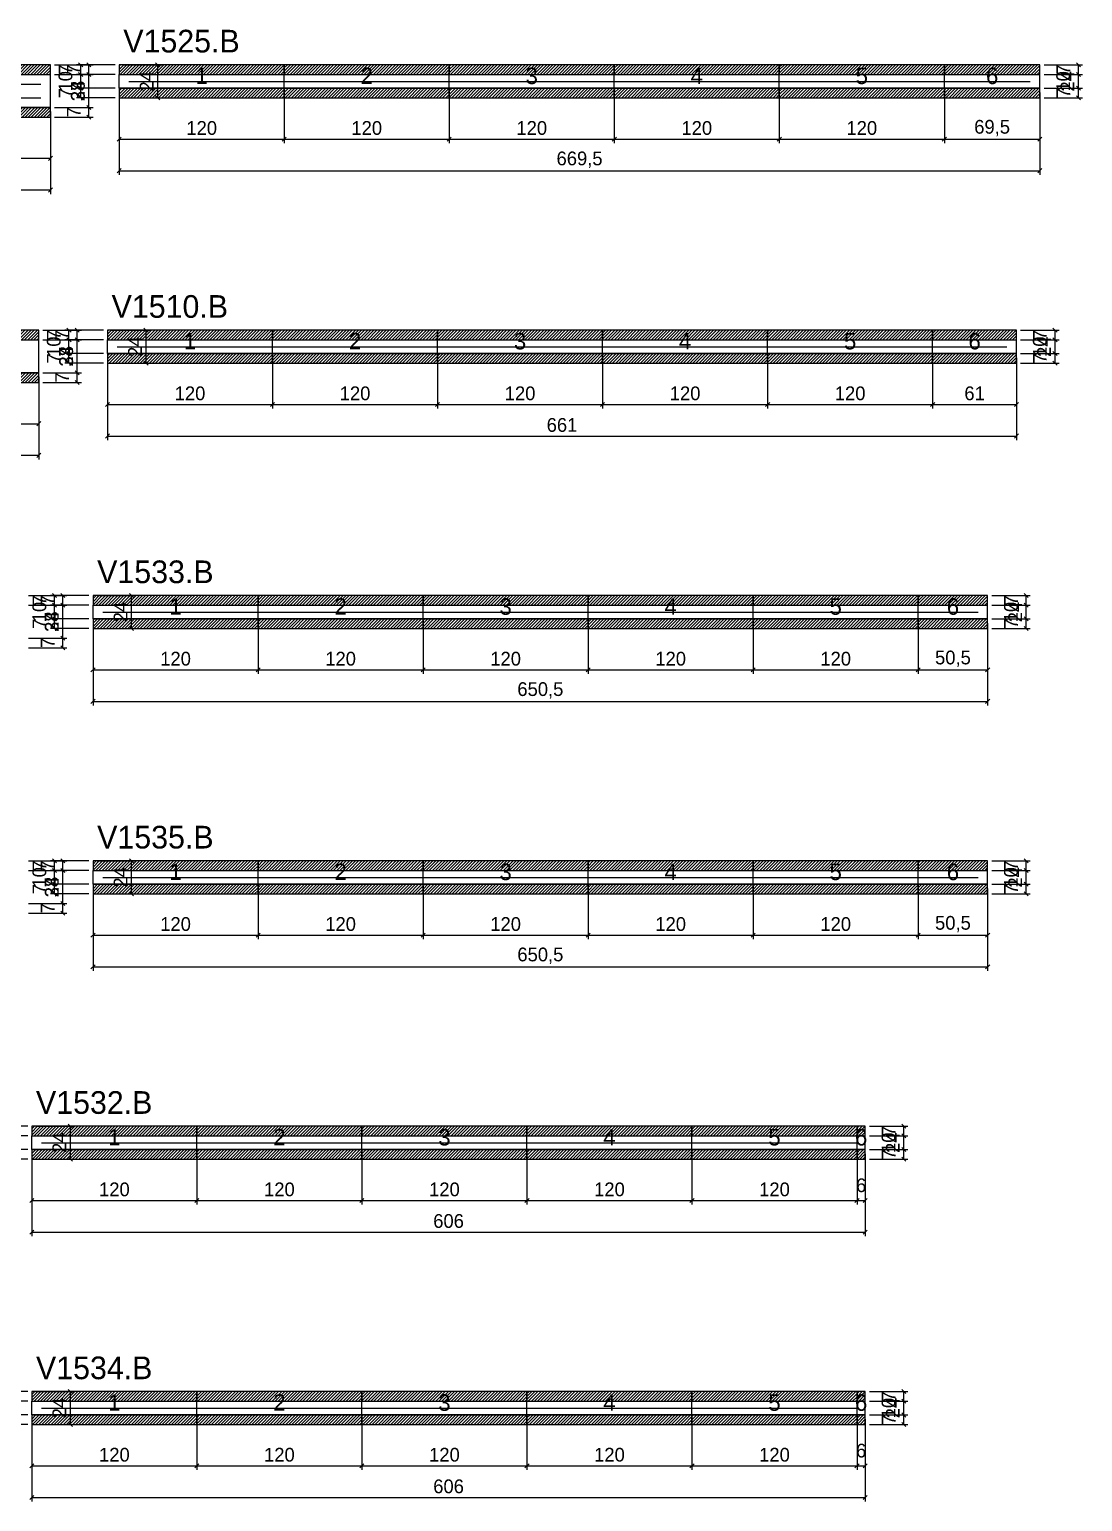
# Model space of a CAD drawing. Extents: x -9000 to 3070, y -8772 to 1250.
# Drawn here: x 862 to 1628, y -3740 to -2669 of the extents above; entities that cross this region are included whole.
import ezdxf
from ezdxf.enums import TextEntityAlignment as Align

# ---------------------------------------------------------------- set-up
doc = ezdxf.new("R2010")
doc.units = 0
for name, color, linetype in [('5', 5, 'Continuous'), ('COTA', 241, 'Continuous'), ('NOMENCLATURA', 7, 'Continuous'), ('Painéis', 200, 'Continuous'), ('SARR_2.2x5', 40, 'Continuous'), ('SARR_2.2x7', 40, 'Continuous'), ('SCO-___-LAJ', 224, 'Continuous')]:
    doc.layers.add(name, color=color, linetype=linetype)
doc.dimstyles.new('PAINEL', dxfattribs={"dimtxt": 10, "dimasz": 3, "dimexe": 3, "dimexo": 3, "dimgap": 3, "dimtad": 1, "dimblk": 'OBLIQUE', "dimblk1": 'OBLIQUE', "dimcen": 2.5, "dimclrd": 4, "dimclre": 4, "dimclrt": 240, "dimazin": 3, "dimtfac": 1, "dimtmove": 0, "dimatfit": 3})

# ---------------------------------------------------------------- blocks, each defined once
blk = doc.blocks.new('_OBLIQUE')
at = {"color": 0, "linetype": 'BYBLOCK'}
blk.add_line((-0.5, -0.5), (0.5, 0.5), dxfattribs=at)

msp = doc.modelspace()

# ---------------------------------------------------------------- hatches: boundary and pattern name
at = {"layer": 'COTA'}
h = msp.add_hatch(dxfattribs=at)
h.set_pattern_fill('ANSI31', scale=0.5)
h.paths.add_polyline_path([(808, -2702), (877.5, -2702), (877.5, -2695), (808, -2695)])
h = msp.add_hatch(dxfattribs=at)
h.set_pattern_fill('ANSI31', scale=0.5)
h.paths.add_polyline_path([(927.5, -2702), (1047.5, -2702), (1047.5, -2695), (927.5, -2695)])
h = msp.add_hatch(dxfattribs=at)
h.set_pattern_fill('ANSI31', scale=0.5)
h.paths.add_polyline_path([(1047.5, -2702), (1167.5, -2702), (1167.5, -2695), (1047.5, -2695)])
h = msp.add_hatch(dxfattribs=at)
h.set_pattern_fill('ANSI31', scale=0.5)
h.paths.add_polyline_path([(1167.5, -2702), (1287.5, -2702), (1287.5, -2695), (1167.5, -2695)])
h = msp.add_hatch(dxfattribs=at)
h.set_pattern_fill('ANSI31', scale=0.5)
h.paths.add_polyline_path([(1287.5, -2702), (1407.5, -2702), (1407.5, -2695), (1287.5, -2695)])
h = msp.add_hatch(dxfattribs=at)
h.set_pattern_fill('ANSI31', scale=0.5)
h.paths.add_polyline_path([(1407.5, -2702), (1527.5, -2702), (1527.5, -2695), (1407.5, -2695)])
h = msp.add_hatch(dxfattribs=at)
h.set_pattern_fill('ANSI31', scale=0.5)
h.paths.add_polyline_path([(1527.5, -2702), (1597, -2702), (1597, -2695), (1527.5, -2695)])
h = msp.add_hatch(dxfattribs=at)
h.set_pattern_fill('ANSI31', scale=0.5)
h.paths.add_polyline_path([(927.5, -2719), (1047.5, -2719), (1047.5, -2712), (927.5, -2712)])
h = msp.add_hatch(dxfattribs=at)
h.set_pattern_fill('ANSI31', scale=0.5)
h.paths.add_polyline_path([(1047.5, -2719), (1167.5, -2719), (1167.5, -2712), (1047.5, -2712)])
h = msp.add_hatch(dxfattribs=at)
h.set_pattern_fill('ANSI31', scale=0.5)
h.paths.add_polyline_path([(1167.5, -2719), (1287.5, -2719), (1287.5, -2712), (1167.5, -2712)])
h = msp.add_hatch(dxfattribs=at)
h.set_pattern_fill('ANSI31', scale=0.5)
h.paths.add_polyline_path([(1287.5, -2719), (1407.5, -2719), (1407.5, -2712), (1287.5, -2712)])
h = msp.add_hatch(dxfattribs=at)
h.set_pattern_fill('ANSI31', scale=0.5)
h.paths.add_polyline_path([(1407.5, -2719), (1527.5, -2719), (1527.5, -2712), (1407.5, -2712)])
h = msp.add_hatch(dxfattribs=at)
h.set_pattern_fill('ANSI31', scale=0.5)
h.paths.add_polyline_path([(1527.5, -2719), (1597, -2719), (1597, -2712), (1527.5, -2712)])
h = msp.add_hatch(dxfattribs=at)
h.set_pattern_fill('ANSI31', scale=0.5)
h.paths.add_polyline_path([(808, -2733), (877.5, -2733), (877.5, -2726), (808, -2726)])
h = msp.add_hatch(dxfattribs=at)
h.set_pattern_fill('ANSI31', scale=0.5)
h.paths.add_polyline_path([(808, -2895), (869, -2895), (869, -2888), (808, -2888)])
h = msp.add_hatch(dxfattribs=at)
h.set_pattern_fill('ANSI31', scale=0.5)
h.paths.add_polyline_path([(919, -2895), (1039, -2895), (1039, -2888), (919, -2888)])
h = msp.add_hatch(dxfattribs=at)
h.set_pattern_fill('ANSI31', scale=0.5)
h.paths.add_polyline_path([(1039, -2895), (1159, -2895), (1159, -2888), (1039, -2888)])
h = msp.add_hatch(dxfattribs=at)
h.set_pattern_fill('ANSI31', scale=0.5)
h.paths.add_polyline_path([(1159, -2895), (1279, -2895), (1279, -2888), (1159, -2888)])
h = msp.add_hatch(dxfattribs=at)
h.set_pattern_fill('ANSI31', scale=0.5)
h.paths.add_polyline_path([(1279, -2895), (1399, -2895), (1399, -2888), (1279, -2888)])
h = msp.add_hatch(dxfattribs=at)
h.set_pattern_fill('ANSI31', scale=0.5)
h.paths.add_polyline_path([(1399, -2895), (1519, -2895), (1519, -2888), (1399, -2888)])
h = msp.add_hatch(dxfattribs=at)
h.set_pattern_fill('ANSI31', scale=0.5)
h.paths.add_polyline_path([(1519, -2895), (1580, -2895), (1580, -2888), (1519, -2888)])
h = msp.add_hatch(dxfattribs=at)
h.set_pattern_fill('ANSI31', scale=0.5)
h.paths.add_polyline_path([(919, -2912), (1039, -2912), (1039, -2905), (919, -2905)])
h = msp.add_hatch(dxfattribs=at)
h.set_pattern_fill('ANSI31', scale=0.5)
h.paths.add_polyline_path([(1039, -2912), (1159, -2912), (1159, -2905), (1039, -2905)])
h = msp.add_hatch(dxfattribs=at)
h.set_pattern_fill('ANSI31', scale=0.5)
h.paths.add_polyline_path([(1159, -2912), (1279, -2912), (1279, -2905), (1159, -2905)])
h = msp.add_hatch(dxfattribs=at)
h.set_pattern_fill('ANSI31', scale=0.5)
h.paths.add_polyline_path([(1279, -2912), (1399, -2912), (1399, -2905), (1279, -2905)])
h = msp.add_hatch(dxfattribs=at)
h.set_pattern_fill('ANSI31', scale=0.5)
h.paths.add_polyline_path([(1399, -2912), (1519, -2912), (1519, -2905), (1399, -2905)])
h = msp.add_hatch(dxfattribs=at)
h.set_pattern_fill('ANSI31', scale=0.5)
h.paths.add_polyline_path([(1519, -2912), (1580, -2912), (1580, -2905), (1519, -2905)])
h = msp.add_hatch(dxfattribs=at)
h.set_pattern_fill('ANSI31', scale=0.5)
h.paths.add_polyline_path([(808, -2926), (869, -2926), (869, -2919), (808, -2919)])
h = msp.add_hatch(dxfattribs=at)
h.set_pattern_fill('ANSI31', scale=0.5)
h.paths.add_polyline_path([(908.5, -3088), (1028.5, -3088), (1028.5, -3081), (908.5, -3081)])
h = msp.add_hatch(dxfattribs=at)
h.set_pattern_fill('ANSI31', scale=0.5)
h.paths.add_polyline_path([(1028.5, -3088), (1148.5, -3088), (1148.5, -3081), (1028.5, -3081)])
h = msp.add_hatch(dxfattribs=at)
h.set_pattern_fill('ANSI31', scale=0.5)
h.paths.add_polyline_path([(1148.5, -3088), (1268.5, -3088), (1268.5, -3081), (1148.5, -3081)])
h = msp.add_hatch(dxfattribs=at)
h.set_pattern_fill('ANSI31', scale=0.5)
h.paths.add_polyline_path([(1268.5, -3088), (1388.5, -3088), (1388.5, -3081), (1268.5, -3081)])
h = msp.add_hatch(dxfattribs=at)
h.set_pattern_fill('ANSI31', scale=0.5)
h.paths.add_polyline_path([(1388.5, -3088), (1508.5, -3088), (1508.5, -3081), (1388.5, -3081)])
h = msp.add_hatch(dxfattribs=at)
h.set_pattern_fill('ANSI31', scale=0.5)
h.paths.add_polyline_path([(1508.5, -3088), (1559, -3088), (1559, -3081), (1508.5, -3081)])
h = msp.add_hatch(dxfattribs=at)
h.set_pattern_fill('ANSI31', scale=0.5)
h.paths.add_polyline_path([(908.5, -3105), (1028.5, -3105), (1028.5, -3098), (908.5, -3098)])
h = msp.add_hatch(dxfattribs=at)
h.set_pattern_fill('ANSI31', scale=0.5)
h.paths.add_polyline_path([(1028.5, -3105), (1148.5, -3105), (1148.5, -3098), (1028.5, -3098)])
h = msp.add_hatch(dxfattribs=at)
h.set_pattern_fill('ANSI31', scale=0.5)
h.paths.add_polyline_path([(1148.5, -3105), (1268.5, -3105), (1268.5, -3098), (1148.5, -3098)])
h = msp.add_hatch(dxfattribs=at)
h.set_pattern_fill('ANSI31', scale=0.5)
h.paths.add_polyline_path([(1268.5, -3105), (1388.5, -3105), (1388.5, -3098), (1268.5, -3098)])
h = msp.add_hatch(dxfattribs=at)
h.set_pattern_fill('ANSI31', scale=0.5)
h.paths.add_polyline_path([(1388.5, -3105), (1508.5, -3105), (1508.5, -3098), (1388.5, -3098)])
h = msp.add_hatch(dxfattribs=at)
h.set_pattern_fill('ANSI31', scale=0.5)
h.paths.add_polyline_path([(1508.5, -3105), (1559, -3105), (1559, -3098), (1508.5, -3098)])
h = msp.add_hatch(dxfattribs=at)
h.set_pattern_fill('ANSI31', scale=0.5)
h.paths.add_polyline_path([(908.5, -3281), (1028.5, -3281), (1028.5, -3274), (908.5, -3274)])
h = msp.add_hatch(dxfattribs=at)
h.set_pattern_fill('ANSI31', scale=0.5)
h.paths.add_polyline_path([(1028.5, -3281), (1148.5, -3281), (1148.5, -3274), (1028.5, -3274)])
h = msp.add_hatch(dxfattribs=at)
h.set_pattern_fill('ANSI31', scale=0.5)
h.paths.add_polyline_path([(1148.5, -3281), (1268.5, -3281), (1268.5, -3274), (1148.5, -3274)])
h = msp.add_hatch(dxfattribs=at)
h.set_pattern_fill('ANSI31', scale=0.5)
h.paths.add_polyline_path([(1268.5, -3281), (1388.5, -3281), (1388.5, -3274), (1268.5, -3274)])
h = msp.add_hatch(dxfattribs=at)
h.set_pattern_fill('ANSI31', scale=0.5)
h.paths.add_polyline_path([(1388.5, -3281), (1508.5, -3281), (1508.5, -3274), (1388.5, -3274)])
h = msp.add_hatch(dxfattribs=at)
h.set_pattern_fill('ANSI31', scale=0.5)
h.paths.add_polyline_path([(1508.5, -3281), (1559, -3281), (1559, -3274), (1508.5, -3274)])
h = msp.add_hatch(dxfattribs=at)
h.set_pattern_fill('ANSI31', scale=0.5)
h.paths.add_polyline_path([(908.5, -3298), (1028.5, -3298), (1028.5, -3291), (908.5, -3291)])
h = msp.add_hatch(dxfattribs=at)
h.set_pattern_fill('ANSI31', scale=0.5)
h.paths.add_polyline_path([(1028.5, -3298), (1148.5, -3298), (1148.5, -3291), (1028.5, -3291)])
h = msp.add_hatch(dxfattribs=at)
h.set_pattern_fill('ANSI31', scale=0.5)
h.paths.add_polyline_path([(1148.5, -3298), (1268.5, -3298), (1268.5, -3291), (1148.5, -3291)])
h = msp.add_hatch(dxfattribs=at)
h.set_pattern_fill('ANSI31', scale=0.5)
h.paths.add_polyline_path([(1268.5, -3298), (1388.5, -3298), (1388.5, -3291), (1268.5, -3291)])
h = msp.add_hatch(dxfattribs=at)
h.set_pattern_fill('ANSI31', scale=0.5)
h.paths.add_polyline_path([(1388.5, -3298), (1508.5, -3298), (1508.5, -3291), (1388.5, -3291)])
h = msp.add_hatch(dxfattribs=at)
h.set_pattern_fill('ANSI31', scale=0.5)
h.paths.add_polyline_path([(1508.5, -3298), (1559, -3298), (1559, -3291), (1508.5, -3291)])
h = msp.add_hatch(dxfattribs=at)
h.set_pattern_fill('ANSI31', scale=0.5)
h.paths.add_polyline_path([(864, -3474), (984, -3474), (984, -3467), (864, -3467)])
h = msp.add_hatch(dxfattribs=at)
h.set_pattern_fill('ANSI31', scale=0.5)
h.paths.add_polyline_path([(984, -3474), (1104, -3474), (1104, -3467), (984, -3467)])
h = msp.add_hatch(dxfattribs=at)
h.set_pattern_fill('ANSI31', scale=0.5)
h.paths.add_polyline_path([(1104, -3474), (1224, -3474), (1224, -3467), (1104, -3467)])
h = msp.add_hatch(dxfattribs=at)
h.set_pattern_fill('ANSI31', scale=0.5)
h.paths.add_polyline_path([(1224, -3474), (1344, -3474), (1344, -3467), (1224, -3467)])
h = msp.add_hatch(dxfattribs=at)
h.set_pattern_fill('ANSI31', scale=0.5)
h.paths.add_polyline_path([(1344, -3474), (1464, -3474), (1464, -3467), (1344, -3467)])
h = msp.add_hatch(dxfattribs=at)
h.set_pattern_fill('ANSI31', scale=0.5)
h.paths.add_polyline_path([(1464, -3474), (1470, -3474), (1470, -3467), (1464, -3467)])
h = msp.add_hatch(dxfattribs=at)
h.set_pattern_fill('ANSI31', scale=0.5)
h.paths.add_polyline_path([(864, -3491), (984, -3491), (984, -3484), (864, -3484)])
h = msp.add_hatch(dxfattribs=at)
h.set_pattern_fill('ANSI31', scale=0.5)
h.paths.add_polyline_path([(984, -3491), (1104, -3491), (1104, -3484), (984, -3484)])
h = msp.add_hatch(dxfattribs=at)
h.set_pattern_fill('ANSI31', scale=0.5)
h.paths.add_polyline_path([(1104, -3491), (1224, -3491), (1224, -3484), (1104, -3484)])
h = msp.add_hatch(dxfattribs=at)
h.set_pattern_fill('ANSI31', scale=0.5)
h.paths.add_polyline_path([(1224, -3491), (1344, -3491), (1344, -3484), (1224, -3484)])
h = msp.add_hatch(dxfattribs=at)
h.set_pattern_fill('ANSI31', scale=0.5)
h.paths.add_polyline_path([(1344, -3491), (1464, -3491), (1464, -3484), (1344, -3484)])
h = msp.add_hatch(dxfattribs=at)
h.set_pattern_fill('ANSI31', scale=0.5)
h.paths.add_polyline_path([(1464, -3491), (1470, -3491), (1470, -3484), (1464, -3484)])
h = msp.add_hatch(dxfattribs=at)
h.set_pattern_fill('ANSI31', scale=0.5)
h.paths.add_polyline_path([(864, -3667), (984, -3667), (984, -3660), (864, -3660)])
h = msp.add_hatch(dxfattribs=at)
h.set_pattern_fill('ANSI31', scale=0.5)
h.paths.add_polyline_path([(984, -3667), (1104, -3667), (1104, -3660), (984, -3660)])
h = msp.add_hatch(dxfattribs=at)
h.set_pattern_fill('ANSI31', scale=0.5)
h.paths.add_polyline_path([(1104, -3667), (1224, -3667), (1224, -3660), (1104, -3660)])
h = msp.add_hatch(dxfattribs=at)
h.set_pattern_fill('ANSI31', scale=0.5)
h.paths.add_polyline_path([(1224, -3667), (1344, -3667), (1344, -3660), (1224, -3660)])
h = msp.add_hatch(dxfattribs=at)
h.set_pattern_fill('ANSI31', scale=0.5)
h.paths.add_polyline_path([(1344, -3667), (1464, -3667), (1464, -3660), (1344, -3660)])
h = msp.add_hatch(dxfattribs=at)
h.set_pattern_fill('ANSI31', scale=0.5)
h.paths.add_polyline_path([(1464, -3667), (1470, -3667), (1470, -3660), (1464, -3660)])
h = msp.add_hatch(dxfattribs=at)
h.set_pattern_fill('ANSI31', scale=0.5)
h.paths.add_polyline_path([(864, -3684), (984, -3684), (984, -3677), (864, -3677)])
h = msp.add_hatch(dxfattribs=at)
h.set_pattern_fill('ANSI31', scale=0.5)
h.paths.add_polyline_path([(984, -3684), (1104, -3684), (1104, -3677), (984, -3677)])
h = msp.add_hatch(dxfattribs=at)
h.set_pattern_fill('ANSI31', scale=0.5)
h.paths.add_polyline_path([(1104, -3684), (1224, -3684), (1224, -3677), (1104, -3677)])
h = msp.add_hatch(dxfattribs=at)
h.set_pattern_fill('ANSI31', scale=0.5)
h.paths.add_polyline_path([(1224, -3684), (1344, -3684), (1344, -3677), (1224, -3677)])
h = msp.add_hatch(dxfattribs=at)
h.set_pattern_fill('ANSI31', scale=0.5)
h.paths.add_polyline_path([(1344, -3684), (1464, -3684), (1464, -3677), (1344, -3677)])
h = msp.add_hatch(dxfattribs=at)
h.set_pattern_fill('ANSI31', scale=0.5)
h.paths.add_polyline_path([(1464, -3684), (1470, -3684), (1470, -3677), (1464, -3677)])

# ---------------------------------------------------------------- linework, layer by layer
at = {"layer": 'Painéis'}
for p, q in [((808, -2702), (877.5, -2702)), ((877.5, -2726), (877.5, -2702)), ((927.5, -2702), (1047.5, -2702)), ((927.5, -2712), (927.5, -2702)), ((1047.5, -2712), (1047.5, -2702)), ((1047.5, -2712), (1047.5, -2702)), ((1047.5, -2702), (1167.5, -2702)), ((1047.5, -2712), (1047.5, -2702)), ((1167.5, -2712), (1167.5, -2702)), ((1167.5, -2712), (1167.5, -2702)), ((1167.5, -2702), (1287.5, -2702)), ((1167.5, -2712), (1167.5, -2702)), ((1287.5, -2712), (1287.5, -2702)), ((1287.5, -2712), (1287.5, -2702)), ((1287.5, -2702), (1407.5, -2702)), ((1287.5, -2712), (1287.5, -2702)), ((1407.5, -2712), (1407.5, -2702)), ((1407.5, -2712), (1407.5, -2702)), ((1407.5, -2702), (1527.5, -2702)), ((1407.5, -2712), (1407.5, -2702)), ((1527.5, -2712), (1527.5, -2702)), ((1527.5, -2712), (1527.5, -2702)), ((1527.5, -2702), (1597, -2702)), ((1527.5, -2712), (1527.5, -2702)), ((1597, -2712), (1597, -2702)), ((927.5, -2712), (1047.5, -2712)), ((1047.5, -2712), (1167.5, -2712)), ((1167.5, -2712), (1287.5, -2712)), ((1287.5, -2712), (1407.5, -2712)), ((1407.5, -2712), (1527.5, -2712)), ((1527.5, -2712), (1597, -2712)), ((808, -2726), (877.5, -2726)), ((808, -2895), (869, -2895)), ((869, -2919), (869, -2895)), ((919, -2895), (1039, -2895)), ((919, -2905), (919, -2895)), ((1039, -2905), (1039, -2895)), ((1039, -2905), (1039, -2895)), ((1039, -2895), (1159, -2895)), ((1039, -2905), (1039, -2895)), ((1159, -2905), (1159, -2895)), ((1159, -2905), (1159, -2895)), ((1159, -2895), (1279, -2895)), ((1159, -2905), (1159, -2895)), ((1279, -2905), (1279, -2895)), ((1279, -2905), (1279, -2895)), ((1279, -2895), (1399, -2895)), ((1279, -2905), (1279, -2895)), ((1399, -2905), (1399, -2895)), ((1399, -2905), (1399, -2895)), ((1399, -2895), (1519, -2895)), ((1399, -2905), (1399, -2895)), ((1519, -2905), (1519, -2895)), ((1519, -2905), (1519, -2895)), ((1519, -2895), (1580, -2895)), ((1519, -2905), (1519, -2895)), ((1580, -2905), (1580, -2895)), ((919, -2905), (1039, -2905)), ((1039, -2905), (1159, -2905)), ((1159, -2905), (1279, -2905)), ((1279, -2905), (1399, -2905)), ((1399, -2905), (1519, -2905)), ((1519, -2905), (1580, -2905)), ((808, -2919), (869, -2919)), ((908.5, -3088), (1028.5, -3088)), ((908.5, -3098), (908.5, -3088)), ((1028.5, -3098), (1028.5, -3088)), ((1028.5, -3098), (1028.5, -3088)), ((1028.5, -3088), (1148.5, -3088)), ((1028.5, -3098), (1028.5, -3088)), ((1148.5, -3098), (1148.5, -3088)), ((1148.5, -3098), (1148.5, -3088)), ((1148.5, -3088), (1268.5, -3088)), ((1148.5, -3098), (1148.5, -3088)), ((1268.5, -3098), (1268.5, -3088)), ((1268.5, -3098), (1268.5, -3088)), ((1268.5, -3088), (1388.5, -3088)), ((1268.5, -3098), (1268.5, -3088)), ((1388.5, -3098), (1388.5, -3088)), ((1388.5, -3098), (1388.5, -3088)), ((1388.5, -3088), (1508.5, -3088)), ((1388.5, -3098), (1388.5, -3088)), ((1508.5, -3098), (1508.5, -3088)), ((1508.5, -3098), (1508.5, -3088)), ((1508.5, -3088), (1559, -3088)), ((1508.5, -3098), (1508.5, -3088)), ((1559, -3098), (1559, -3088)), ((908.5, -3098), (1028.5, -3098)), ((1028.5, -3098), (1148.5, -3098)), ((1148.5, -3098), (1268.5, -3098)), ((1268.5, -3098), (1388.5, -3098)), ((1388.5, -3098), (1508.5, -3098)), ((1508.5, -3098), (1559, -3098)), ((908.5, -3281), (1028.5, -3281)), ((908.5, -3291), (908.5, -3281)), ((1028.5, -3291), (1028.5, -3281)), ((1028.5, -3291), (1028.5, -3281)), ((1028.5, -3281), (1148.5, -3281)), ((1028.5, -3291), (1028.5, -3281)), ((1148.5, -3291), (1148.5, -3281)), ((1148.5, -3291), (1148.5, -3281)), ((1148.5, -3281), (1268.5, -3281)), ((1148.5, -3291), (1148.5, -3281)), ((1268.5, -3291), (1268.5, -3281)), ((1268.5, -3291), (1268.5, -3281)), ((1268.5, -3281), (1388.5, -3281)), ((1268.5, -3291), (1268.5, -3281)), ((1388.5, -3291), (1388.5, -3281)), ((1388.5, -3291), (1388.5, -3281)), ((1388.5, -3281), (1508.5, -3281)), ((1388.5, -3291), (1388.5, -3281)), ((1508.5, -3291), (1508.5, -3281)), ((1508.5, -3291), (1508.5, -3281)), ((1508.5, -3281), (1559, -3281)), ((1508.5, -3291), (1508.5, -3281)), ((1559, -3291), (1559, -3281)), ((908.5, -3291), (1028.5, -3291)), ((1028.5, -3291), (1148.5, -3291)), ((1148.5, -3291), (1268.5, -3291)), ((1268.5, -3291), (1388.5, -3291)), ((1388.5, -3291), (1508.5, -3291)), ((1508.5, -3291), (1559, -3291)), ((864, -3474), (984, -3474)), ((864, -3484), (864, -3474)), ((984, -3484), (984, -3474)), ((984, -3484), (984, -3474)), ((984, -3474), (1104, -3474)), ((984, -3484), (984, -3474)), ((1104, -3484), (1104, -3474)), ((1104, -3484), (1104, -3474)), ((1104, -3474), (1224, -3474)), ((1104, -3484), (1104, -3474)), ((1224, -3484), (1224, -3474)), ((1224, -3484), (1224, -3474)), ((1224, -3474), (1344, -3474)), ((1224, -3484), (1224, -3474)), ((1344, -3484), (1344, -3474)), ((1344, -3484), (1344, -3474)), ((1344, -3474), (1464, -3474)), ((1344, -3484), (1344, -3474)), ((1464, -3484), (1464, -3474)), ((1464, -3484), (1464, -3474)), ((1464, -3474), (1470, -3474)), ((1464, -3484), (1464, -3474)), ((1470, -3484), (1470, -3474)), ((864, -3484), (984, -3484)), ((984, -3484), (1104, -3484)), ((1104, -3484), (1224, -3484)), ((1224, -3484), (1344, -3484)), ((1344, -3484), (1464, -3484)), ((1464, -3484), (1470, -3484)), ((864, -3667), (984, -3667)), ((864, -3677), (864, -3667)), ((984, -3677), (984, -3667)), ((984, -3677), (984, -3667)), ((984, -3667), (1104, -3667)), ((984, -3677), (984, -3667)), ((1104, -3677), (1104, -3667)), ((1104, -3677), (1104, -3667)), ((1104, -3667), (1224, -3667)), ((1104, -3677), (1104, -3667)), ((1224, -3677), (1224, -3667)), ((1224, -3677), (1224, -3667)), ((1224, -3667), (1344, -3667)), ((1224, -3677), (1224, -3667)), ((1344, -3677), (1344, -3667)), ((1344, -3677), (1344, -3667)), ((1344, -3667), (1464, -3667)), ((1344, -3677), (1344, -3667)), ((1464, -3677), (1464, -3667)), ((1464, -3677), (1464, -3667)), ((1464, -3667), (1470, -3667)), ((1464, -3677), (1464, -3667)), ((1470, -3677), (1470, -3667)), ((864, -3677), (984, -3677)), ((984, -3677), (1104, -3677)), ((1104, -3677), (1224, -3677)), ((1224, -3677), (1344, -3677)), ((1344, -3677), (1464, -3677)), ((1464, -3677), (1470, -3677))]:
    msp.add_line(p, q, dxfattribs=at)
at = {"layer": 'SARR_2.2x5'}
for points in [[(934.5, -2707), (1047.5, -2707)], [(934.5, -2707), (1047.5, -2707)], [(1047.5, -2707), (1167.5, -2707)], [(1047.5, -2707), (1167.5, -2707)], [(1167.5, -2707), (1287.5, -2707)], [(1167.5, -2707), (1287.5, -2707)], [(1287.5, -2707), (1407.5, -2707)], [(1287.5, -2707), (1407.5, -2707)], [(1407.5, -2707), (1527.5, -2707)], [(1407.5, -2707), (1527.5, -2707)], [(1527.5, -2707), (1590, -2707)], [(1527.5, -2707), (1590, -2707)], [(926, -2900), (1039, -2900)], [(926, -2900), (1039, -2900)], [(1039, -2900), (1159, -2900)], [(1039, -2900), (1159, -2900)], [(1159, -2900), (1279, -2900)], [(1159, -2900), (1279, -2900)], [(1279, -2900), (1399, -2900)], [(1279, -2900), (1399, -2900)], [(1399, -2900), (1519, -2900)], [(1399, -2900), (1519, -2900)], [(1519, -2900), (1573, -2900)], [(1519, -2900), (1573, -2900)], [(915.5, -3093), (1028.5, -3093)], [(915.5, -3093), (1028.5, -3093)], [(1028.5, -3093), (1148.5, -3093)], [(1028.5, -3093), (1148.5, -3093)], [(1148.5, -3093), (1268.5, -3093)], [(1148.5, -3093), (1268.5, -3093)], [(1268.5, -3093), (1388.5, -3093)], [(1268.5, -3093), (1388.5, -3093)], [(1388.5, -3093), (1508.5, -3093)], [(1388.5, -3093), (1508.5, -3093)], [(1508.5, -3093), (1552, -3093)], [(1508.5, -3093), (1552, -3093)], [(915.5, -3286), (1028.5, -3286)], [(915.5, -3286), (1028.5, -3286)], [(1028.5, -3286), (1148.5, -3286)], [(1028.5, -3286), (1148.5, -3286)], [(1148.5, -3286), (1268.5, -3286)], [(1148.5, -3286), (1268.5, -3286)], [(1268.5, -3286), (1388.5, -3286)], [(1268.5, -3286), (1388.5, -3286)], [(1388.5, -3286), (1508.5, -3286)], [(1388.5, -3286), (1508.5, -3286)], [(1508.5, -3286), (1552, -3286)], [(1508.5, -3286), (1552, -3286)], [(871, -3479), (984, -3479)], [(871, -3479), (984, -3479)], [(984, -3479), (1104, -3479)], [(984, -3479), (1104, -3479)], [(1104, -3479), (1224, -3479)], [(1104, -3479), (1224, -3479)], [(1224, -3479), (1344, -3479)], [(1224, -3479), (1344, -3479)], [(1344, -3479), (1464, -3479)], [(1344, -3479), (1464, -3479)], [(871, -3672), (984, -3672)], [(871, -3672), (984, -3672)], [(984, -3672), (1104, -3672)], [(984, -3672), (1104, -3672)], [(1104, -3672), (1224, -3672)], [(1104, -3672), (1224, -3672)], [(1224, -3672), (1344, -3672)], [(1224, -3672), (1344, -3672)], [(1344, -3672), (1464, -3672)], [(1344, -3672), (1464, -3672)]]:
    msp.add_lwpolyline(points, dxfattribs=at)
at = {"layer": 'SARR_2.2x7'}
for points in [[(808, -2709), (870.5, -2709)], [(808, -2709), (870.5, -2709)], [(808, -2719), (870.5, -2719)], [(808, -2719), (870.5, -2719)]]:
    msp.add_lwpolyline(points, dxfattribs=at)
at = {"layer": 'SCO-___-LAJ'}
for points in [[(808, -2702), (877.5, -2702), (877.5, -2695), (808, -2695)], [(927.5, -2702), (1047.5, -2702), (1047.5, -2695), (927.5, -2695)], [(1047.5, -2702), (1167.5, -2702), (1167.5, -2695), (1047.5, -2695)], [(1167.5, -2702), (1287.5, -2702), (1287.5, -2695), (1167.5, -2695)], [(1287.5, -2702), (1407.5, -2702), (1407.5, -2695), (1287.5, -2695)], [(1407.5, -2702), (1527.5, -2702), (1527.5, -2695), (1407.5, -2695)], [(1527.5, -2702), (1597, -2702), (1597, -2695), (1527.5, -2695)], [(927.5, -2719), (1047.5, -2719), (1047.5, -2712), (927.5, -2712)], [(1047.5, -2719), (1167.5, -2719), (1167.5, -2712), (1047.5, -2712)], [(1167.5, -2719), (1287.5, -2719), (1287.5, -2712), (1167.5, -2712)], [(1287.5, -2719), (1407.5, -2719), (1407.5, -2712), (1287.5, -2712)], [(1407.5, -2719), (1527.5, -2719), (1527.5, -2712), (1407.5, -2712)], [(1527.5, -2719), (1597, -2719), (1597, -2712), (1527.5, -2712)], [(808, -2733), (877.5, -2733), (877.5, -2726), (808, -2726)], [(808, -2895), (869, -2895), (869, -2888), (808, -2888)], [(919, -2895), (1039, -2895), (1039, -2888), (919, -2888)], [(1039, -2895), (1159, -2895), (1159, -2888), (1039, -2888)], [(1159, -2895), (1279, -2895), (1279, -2888), (1159, -2888)], [(1279, -2895), (1399, -2895), (1399, -2888), (1279, -2888)], [(1399, -2895), (1519, -2895), (1519, -2888), (1399, -2888)], [(1519, -2895), (1580, -2895), (1580, -2888), (1519, -2888)], [(919, -2912), (1039, -2912), (1039, -2905), (919, -2905)], [(1039, -2912), (1159, -2912), (1159, -2905), (1039, -2905)], [(1159, -2912), (1279, -2912), (1279, -2905), (1159, -2905)], [(1279, -2912), (1399, -2912), (1399, -2905), (1279, -2905)], [(1399, -2912), (1519, -2912), (1519, -2905), (1399, -2905)], [(1519, -2912), (1580, -2912), (1580, -2905), (1519, -2905)], [(808, -2926), (869, -2926), (869, -2919), (808, -2919)], [(908.5, -3088), (1028.5, -3088), (1028.5, -3081), (908.5, -3081)], [(1028.5, -3088), (1148.5, -3088), (1148.5, -3081), (1028.5, -3081)], [(1148.5, -3088), (1268.5, -3088), (1268.5, -3081), (1148.5, -3081)], [(1268.5, -3088), (1388.5, -3088), (1388.5, -3081), (1268.5, -3081)], [(1388.5, -3088), (1508.5, -3088), (1508.5, -3081), (1388.5, -3081)], [(1508.5, -3088), (1559, -3088), (1559, -3081), (1508.5, -3081)], [(908.5, -3105), (1028.5, -3105), (1028.5, -3098), (908.5, -3098)], [(1028.5, -3105), (1148.5, -3105), (1148.5, -3098), (1028.5, -3098)], [(1148.5, -3105), (1268.5, -3105), (1268.5, -3098), (1148.5, -3098)], [(1268.5, -3105), (1388.5, -3105), (1388.5, -3098), (1268.5, -3098)], [(1388.5, -3105), (1508.5, -3105), (1508.5, -3098), (1388.5, -3098)], [(1508.5, -3105), (1559, -3105), (1559, -3098), (1508.5, -3098)], [(908.5, -3281), (1028.5, -3281), (1028.5, -3274), (908.5, -3274)], [(1028.5, -3281), (1148.5, -3281), (1148.5, -3274), (1028.5, -3274)], [(1148.5, -3281), (1268.5, -3281), (1268.5, -3274), (1148.5, -3274)], [(1268.5, -3281), (1388.5, -3281), (1388.5, -3274), (1268.5, -3274)], [(1388.5, -3281), (1508.5, -3281), (1508.5, -3274), (1388.5, -3274)], [(1508.5, -3281), (1559, -3281), (1559, -3274), (1508.5, -3274)], [(908.5, -3298), (1028.5, -3298), (1028.5, -3291), (908.5, -3291)], [(1028.5, -3298), (1148.5, -3298), (1148.5, -3291), (1028.5, -3291)], [(1148.5, -3298), (1268.5, -3298), (1268.5, -3291), (1148.5, -3291)], [(1268.5, -3298), (1388.5, -3298), (1388.5, -3291), (1268.5, -3291)], [(1388.5, -3298), (1508.5, -3298), (1508.5, -3291), (1388.5, -3291)], [(1508.5, -3298), (1559, -3298), (1559, -3291), (1508.5, -3291)], [(864, -3474), (984, -3474), (984, -3467), (864, -3467)], [(984, -3474), (1104, -3474), (1104, -3467), (984, -3467)], [(1104, -3474), (1224, -3474), (1224, -3467), (1104, -3467)], [(1224, -3474), (1344, -3474), (1344, -3467), (1224, -3467)], [(1344, -3474), (1464, -3474), (1464, -3467), (1344, -3467)], [(1464, -3474), (1470, -3474), (1470, -3467), (1464, -3467)], [(864, -3491), (984, -3491), (984, -3484), (864, -3484)], [(984, -3491), (1104, -3491), (1104, -3484), (984, -3484)], [(1104, -3491), (1224, -3491), (1224, -3484), (1104, -3484)], [(1224, -3491), (1344, -3491), (1344, -3484), (1224, -3484)], [(1344, -3491), (1464, -3491), (1464, -3484), (1344, -3484)], [(1464, -3491), (1470, -3491), (1470, -3484), (1464, -3484)], [(864, -3667), (984, -3667), (984, -3660), (864, -3660)], [(984, -3667), (1104, -3667), (1104, -3660), (984, -3660)], [(1104, -3667), (1224, -3667), (1224, -3660), (1104, -3660)], [(1224, -3667), (1344, -3667), (1344, -3660), (1224, -3660)], [(1344, -3667), (1464, -3667), (1464, -3660), (1344, -3660)], [(1464, -3667), (1470, -3667), (1470, -3660), (1464, -3660)], [(864, -3684), (984, -3684), (984, -3677), (864, -3677)], [(984, -3684), (1104, -3684), (1104, -3677), (984, -3677)], [(1104, -3684), (1224, -3684), (1224, -3677), (1104, -3677)], [(1224, -3684), (1344, -3684), (1344, -3677), (1224, -3677)], [(1344, -3684), (1464, -3684), (1464, -3677), (1344, -3677)], [(1464, -3684), (1470, -3684), (1470, -3677), (1464, -3677)]]:
    msp.add_lwpolyline(points, close=True, dxfattribs=at)

# ---------------------------------------------------------------- texts
at = {"layer": '5'}
for s, p in [('1', (987.5, -2703)), ('2', (1107.5, -2703)), ('3', (1227.5, -2703)), ('4', (1347.5, -2703)), ('5', (1467.5, -2703)), ('6', (1562.25, -2703)), ('1', (979, -2896)), ('2', (1099, -2896)), ('3', (1219, -2896)), ('4', (1339, -2896)), ('5', (1459, -2896)), ('6', (1549.5, -2896)), ('1', (968.5, -3089)), ('2', (1088.5, -3089)), ('3', (1208.5, -3089)), ('4', (1328.5, -3089)), ('5', (1448.5, -3089)), ('6', (1533.75, -3089)), ('1', (968.5, -3282)), ('2', (1088.5, -3282)), ('3', (1208.5, -3282)), ('4', (1328.5, -3282)), ('5', (1448.5, -3282)), ('6', (1533.75, -3282)), ('1', (924, -3475)), ('2', (1044, -3475)), ('3', (1164, -3475)), ('4', (1284, -3475)), ('5', (1404, -3475)), ('6', (1467, -3475)), ('2', (1044, -3668)), ('3', (1164, -3668)), ('6', (1467, -3668)), ('1', (924, -3668)), ('4', (1284, -3668)), ('5', (1404, -3668))]:
    msp.add_text(s, height=12, dxfattribs=at).set_placement(p, align=Align.MIDDLE_CENTER)
at = {"layer": 'NOMENCLATURA'}
for s, p in [('V1525.B', (930.5, -2686)), ('V1510.B', (922, -2879)), ('V1533.B', (911.5, -3072)), ('V1535.B', (911.5, -3265)), ('V1532.B', (867, -3458)), ('V1534.B', (867, -3651))]:
    msp.add_text(s, height=16.5, dxfattribs=at).set_placement(p)

# ---------------------------------------------------------------- dimensions: what is measured, and where the dimension line sits
at = {"layer": 'COTA'}
for base, p1, p2 in [((905.5, -2733), (877.5, -2733), (877.5, -2695)), ((905.5, -2702), (877.5, -2702), (877.5, -2695)), ((899.5, -2702), (927.5, -2702), (927.5, -2695)), ((955.5, -2719), (927.5, -2719), (927.5, -2695)), ((1625, -2719), (1597, -2719), (1597, -2695)), ((1625, -2702), (1597, -2702), (1597, -2695)), ((905.5, -2726), (877.5, -2726), (877.5, -2702)), ((899.5, -2712), (927.5, -2712), (927.5, -2702)), ((1625, -2712), (1597, -2712), (1597, -2702)), ((899.5, -2719), (927.5, -2719), (927.5, -2712)), ((1625, -2719), (1597, -2719), (1597, -2712)), ((905.5, -2733), (877.5, -2733), (877.5, -2726)), ((897, -2926), (869, -2926), (869, -2888)), ((897, -2895), (869, -2895), (869, -2888)), ((891, -2895), (919, -2895), (919, -2888)), ((947, -2912), (919, -2912), (919, -2888)), ((1608, -2912), (1580, -2912), (1580, -2888)), ((1608, -2895), (1580, -2895), (1580, -2888)), ((897, -2919), (869, -2919), (869, -2895)), ((891, -2905), (919, -2905), (919, -2895)), ((1608, -2905), (1580, -2905), (1580, -2895)), ((891, -2912), (919, -2912), (919, -2905)), ((1608, -2912), (1580, -2912), (1580, -2905)), ((897, -2926), (869, -2926), (869, -2919)), ((886.5, -3119), (858.5, -3119), (858.5, -3081)), ((886.5, -3088), (858.5, -3088), (858.5, -3081)), ((880.5, -3088), (908.5, -3088), (908.5, -3081)), ((936.5, -3105), (908.5, -3105), (908.5, -3081)), ((1587, -3105), (1559, -3105), (1559, -3081)), ((1587, -3088), (1559, -3088), (1559, -3081)), ((886.5, -3112), (858.5, -3112), (858.5, -3088)), ((880.5, -3098), (908.5, -3098), (908.5, -3088)), ((1587, -3098), (1559, -3098), (1559, -3088)), ((880.5, -3105), (908.5, -3105), (908.5, -3098)), ((1587, -3105), (1559, -3105), (1559, -3098)), ((886.5, -3119), (858.5, -3119), (858.5, -3112)), ((886.5, -3312), (858.5, -3312), (858.5, -3274)), ((886.5, -3281), (858.5, -3281), (858.5, -3274)), ((880.5, -3281), (908.5, -3281), (908.5, -3274)), ((936.5, -3298), (908.5, -3298), (908.5, -3274)), ((1587, -3298), (1559, -3298), (1559, -3274)), ((1587, -3281), (1559, -3281), (1559, -3274)), ((886.5, -3305), (858.5, -3305), (858.5, -3281)), ((880.5, -3291), (908.5, -3291), (908.5, -3281)), ((1587, -3291), (1559, -3291), (1559, -3281)), ((880.5, -3298), (908.5, -3298), (908.5, -3291)), ((1587, -3298), (1559, -3298), (1559, -3291)), ((886.5, -3312), (858.5, -3312), (858.5, -3305)), ((836, -3474), (864, -3474), (864, -3467)), ((892, -3491), (864, -3491), (864, -3467)), ((1498, -3491), (1470, -3491), (1470, -3467)), ((1498, -3474), (1470, -3474), (1470, -3467)), ((836, -3484), (864, -3484), (864, -3474)), ((1498, -3484), (1470, -3484), (1470, -3474)), ((836, -3491), (864, -3491), (864, -3484)), ((1498, -3491), (1470, -3491), (1470, -3484)), ((836, -3667), (864, -3667), (864, -3660)), ((892, -3684), (864, -3684), (864, -3660)), ((1498, -3684), (1470, -3684), (1470, -3660)), ((1498, -3667), (1470, -3667), (1470, -3660)), ((836, -3677), (864, -3677), (864, -3667)), ((1498, -3677), (1470, -3677), (1470, -3667)), ((836, -3684), (864, -3684), (864, -3677)), ((1498, -3684), (1470, -3684), (1470, -3677))]:
    msp.add_linear_dim(base=base, p1=p1, p2=p2, angle=90, dimstyle='PAINEL', dxfattribs=at).render()
for base, p1, p2 in [((927.5, -2749), (927.5, -2712), (1047.5, -2712)), ((927.5, -2772), (927.5, -2712), (1597, -2712)), ((1047.5, -2749), (1047.5, -2712), (1167.5, -2712)), ((1167.5, -2749), (1167.5, -2712), (1287.5, -2712)), ((1287.5, -2749), (1287.5, -2712), (1407.5, -2712)), ((1407.5, -2749), (1407.5, -2712), (1527.5, -2712)), ((1527.5, -2749), (1527.5, -2712), (1597, -2712)), ((208, -2786), (208, -2726), (877.5, -2726)), ((808, -2763), (808, -2726), (877.5, -2726)), ((919, -2942), (919, -2905), (1039, -2905)), ((919, -2965), (919, -2905), (1580, -2905)), ((1039, -2942), (1039, -2905), (1159, -2905)), ((1159, -2942), (1159, -2905), (1279, -2905)), ((1279, -2942), (1279, -2905), (1399, -2905)), ((1399, -2942), (1399, -2905), (1519, -2905)), ((1519, -2942), (1519, -2905), (1580, -2905)), ((208, -2979), (208, -2919), (869, -2919)), ((808, -2956), (808, -2919), (869, -2919)), ((908.5, -3135), (908.5, -3098), (1028.5, -3098)), ((908.5, -3158), (908.5, -3098), (1559, -3098)), ((1028.5, -3135), (1028.5, -3098), (1148.5, -3098)), ((1148.5, -3135), (1148.5, -3098), (1268.5, -3098)), ((1268.5, -3135), (1268.5, -3098), (1388.5, -3098)), ((1388.5, -3135), (1388.5, -3098), (1508.5, -3098)), ((1508.5, -3135), (1508.5, -3098), (1559, -3098)), ((908.5, -3328), (908.5, -3291), (1028.5, -3291)), ((908.5, -3351), (908.5, -3291), (1559, -3291)), ((1028.5, -3328), (1028.5, -3291), (1148.5, -3291)), ((1148.5, -3328), (1148.5, -3291), (1268.5, -3291)), ((1268.5, -3328), (1268.5, -3291), (1388.5, -3291)), ((1388.5, -3328), (1388.5, -3291), (1508.5, -3291)), ((1508.5, -3328), (1508.5, -3291), (1559, -3291)), ((864, -3521), (864, -3484), (984, -3484)), ((864, -3544), (864, -3484), (1470, -3484)), ((984, -3521), (984, -3484), (1104, -3484)), ((1104, -3521), (1104, -3484), (1224, -3484)), ((1224, -3521), (1224, -3484), (1344, -3484)), ((1344, -3521), (1344, -3484), (1464, -3484)), ((1464, -3521), (1464, -3484), (1470, -3484)), ((864, -3714), (864, -3677), (984, -3677)), ((864, -3737), (864, -3677), (1470, -3677)), ((984, -3714), (984, -3677), (1104, -3677)), ((1104, -3714), (1104, -3677), (1224, -3677)), ((1224, -3714), (1224, -3677), (1344, -3677)), ((1344, -3714), (1344, -3677), (1464, -3677)), ((1464, -3714), (1464, -3677), (1470, -3677))]:
    msp.add_linear_dim(base=base, p1=p1, p2=p2, dimstyle='PAINEL', dxfattribs=at).render()

doc.saveas('drawing.dxf')
